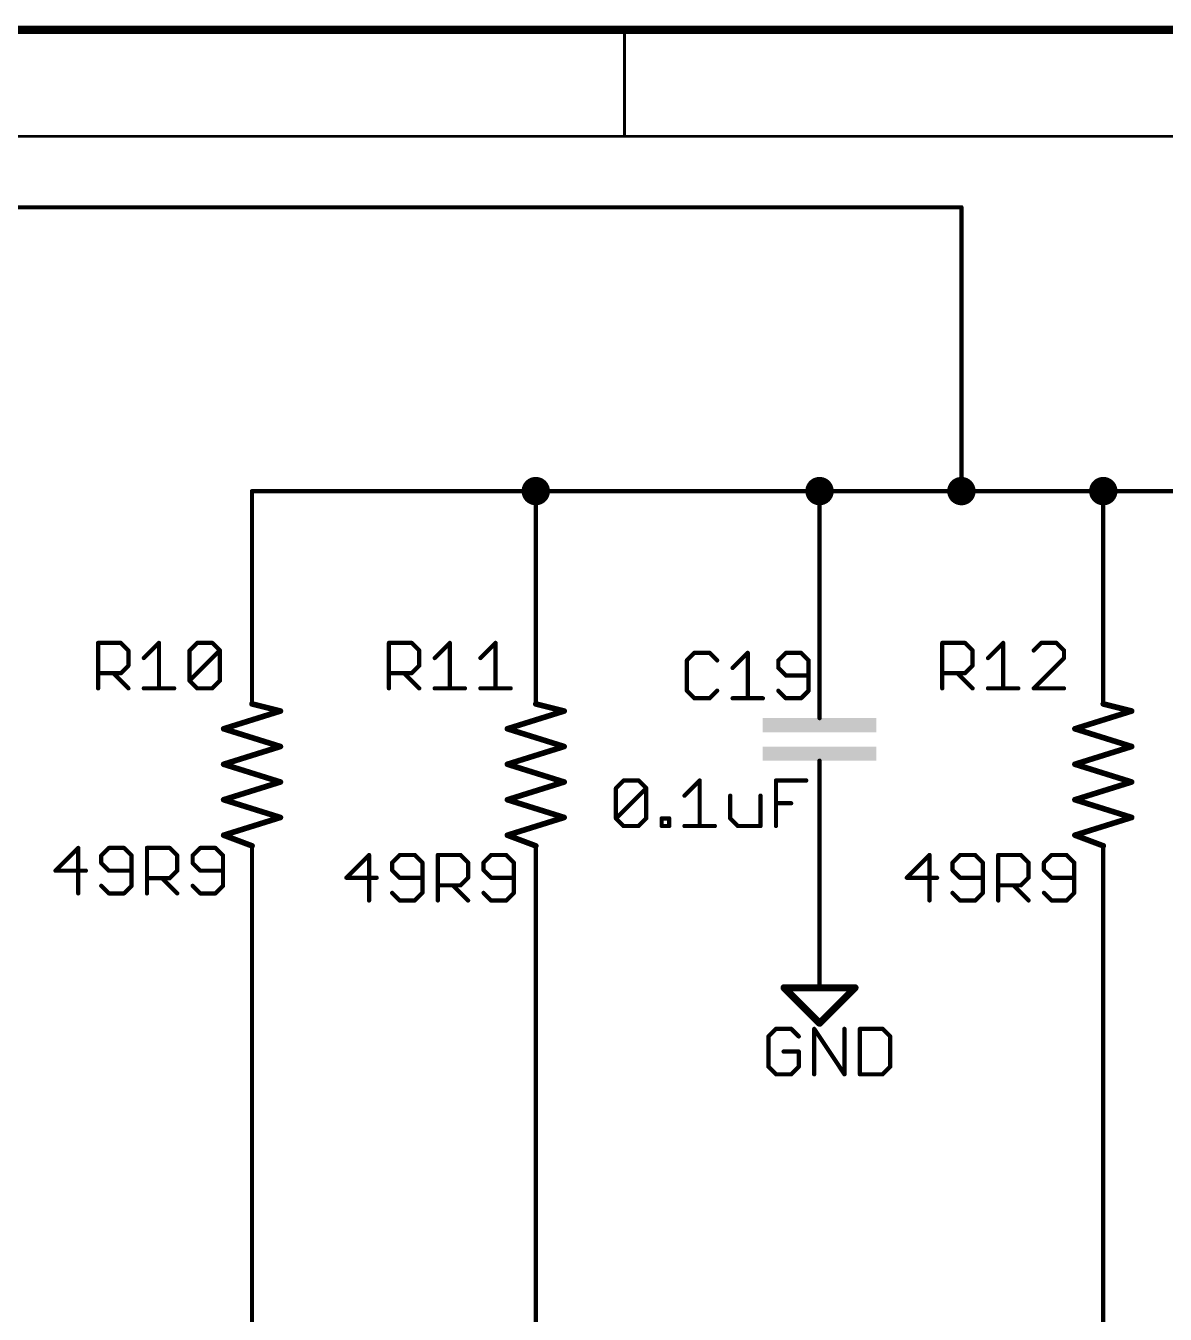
# Model space of a CAD drawing. Extents: x 0 to 388, y 0 to 261.
# Drawn here: x 172.24 to 213.04, y 214.37 to 260.5 of the extents above; entities that cross this region are included whole.
import ezdxf

# ---------------------------------------------------------------- set-up
doc = ezdxf.new("R2010")
doc.units = 0
for name, color, linetype in [('91', 94, 'CONTINUOUS'), ('94', 14, 'CONTINUOUS'), ('95', 251, 'CONTINUOUS'), ('96', 251, 'CONTINUOUS')]:
    doc.layers.add(name, color=color, linetype=linetype)

# ---------------------------------------------------------------- blocks, each defined once
blk = doc.blocks.new('RECT')
blk.add_solid([(-0.5, -0.5), (0.5, -0.5), (-0.5, 0.5), (0.5, 0.5)])

msp = doc.modelspace()

# ---------------------------------------------------------------- linework, layer by layer
at = {"layer": '91', "const_width": 0.1524}
for points in [[(124.46, 254), (205.74, 254)], [(205.74, 254), (205.74, 243.84)], [(190.5, 243.84), (180.34, 243.84)], [(180.34, 243.84), (180.34, 238.76)], [(200.66, 243.84), (190.5, 243.84)], [(190.5, 243.84), (190.5, 238.76)], [(205.74, 243.84), (200.66, 243.84)], [(200.66, 243.84), (200.66, 238.76)], [(210.82, 243.84), (205.74, 243.84)], [(220.98, 243.84), (210.82, 243.84)], [(210.82, 243.84), (210.82, 238.76)], [(200.66, 228.6), (200.66, 231.14)], [(180.34, 228.6), (180.34, 205.74)], [(190.5, 228.6), (190.5, 200.66)], [(210.82, 228.6), (210.82, 193.04)]]:
    msp.add_lwpolyline(points, dxfattribs=at)
at = {"layer": '91'}
for points, const_width in [([(205.7781, 254, 1), (205.7019, 254)], 0.0762), ([(205.74, 253.9619, 1), (205.74, 254.0381)], 0.0762), ([(190.5, 243.586, 1), (190.5, 244.094, 1), (190.5, 243.586)], 0.508), ([(200.66, 243.586, 1), (200.66, 244.094, 1), (200.66, 243.586)], 0.508), ([(205.74, 243.586, 1), (205.74, 244.094, 1), (205.74, 243.586)], 0.508), ([(210.82, 243.586, 1), (210.82, 244.094, 1), (210.82, 243.586)], 0.508), ([(180.34, 243.8781, 1), (180.34, 243.8019)], 0.0762), ([(180.3781, 243.84, 1), (180.3019, 243.84)], 0.0762), ([(190.5, 243.8781, 1), (190.5, 243.8019)], 0.0762), ([(190.5381, 243.84, 1), (190.4619, 243.84)], 0.0762), ([(190.5, 243.8019, 1), (190.5, 243.8781)], 0.0762), ([(200.66, 243.8781, 1), (200.66, 243.8019)], 0.0762), ([(200.6981, 243.84, 1), (200.6219, 243.84)], 0.0762), ([(200.66, 243.8019, 1), (200.66, 243.8781)], 0.0762), ([(205.74, 243.8781, 1), (205.74, 243.8019)], 0.0762), ([(205.7019, 243.84, 1), (205.7781, 243.84)], 0.0762), ([(205.74, 243.8019, 1), (205.74, 243.8781)], 0.0762), ([(210.82, 243.8781, 1), (210.82, 243.8019)], 0.0762), ([(210.8581, 243.84, 1), (210.7819, 243.84)], 0.0762), ([(210.82, 243.8019, 1), (210.82, 243.8781)], 0.0762), ([(180.3019, 238.76, 1), (180.3781, 238.76)], 0.0762), ([(190.4619, 238.76, 1), (190.5381, 238.76)], 0.0762), ([(200.6219, 238.76, 1), (200.6981, 238.76)], 0.0762), ([(210.7819, 238.76, 1), (210.8581, 238.76)], 0.0762), ([(200.6981, 231.14, 1), (200.6219, 231.14)], 0.0762), ([(180.3781, 228.6, 1), (180.3019, 228.6)], 0.0762), ([(190.5381, 228.6, 1), (190.4619, 228.6)], 0.0762), ([(200.6219, 228.6, 1), (200.6981, 228.6)], 0.0762), ([(210.8581, 228.6, 1), (210.7819, 228.6)], 0.0762)]:
    msp.add_lwpolyline(points, format="xyb", dxfattribs=dict(at, const_width=const_width))
at = {"layer": '94'}
for points, const_width in [([(387.35, 260.35), (0, 260.35)], 0.3), ([(193.675, 260.35), (193.675, 256.54)], 0.1), ([(383.54, 256.54), (3.81, 256.54)], 0.1), ([(180.34, 238.76), (180.34, 236.22)], 0.1524), ([(190.5, 238.76), (190.5, 236.22)], 0.1524), ([(200.66, 238.76), (200.66, 236.22)], 0.1524), ([(210.82, 238.76), (210.82, 236.22)], 0.1524), ([(181.356, 235.966), (180.34, 236.22)], 0.2032), ([(191.516, 235.966), (190.5, 236.22)], 0.2032), ([(200.66, 235.712), (200.66, 236.22)], 0.1524), ([(211.836, 235.966), (210.82, 236.22)], 0.2032), ([(179.324, 235.331), (181.356, 235.966)], 0.2032), ([(189.484, 235.331), (191.516, 235.966)], 0.2032), ([(209.804, 235.331), (211.836, 235.966)], 0.2032), ([(181.356, 234.696), (179.324, 235.331)], 0.2032), ([(191.516, 234.696), (189.484, 235.331)], 0.2032), ([(211.836, 234.696), (209.804, 235.331)], 0.2032), ([(179.324, 234.061), (181.356, 234.696)], 0.2032), ([(189.484, 234.061), (191.516, 234.696)], 0.2032), ([(209.804, 234.061), (211.836, 234.696)], 0.2032), ([(181.356, 233.426), (179.324, 234.061)], 0.2032), ([(191.516, 233.426), (189.484, 234.061)], 0.2032), ([(200.66, 233.68), (200.66, 234.188)], 0.1524), ([(211.836, 233.426), (209.804, 234.061)], 0.2032), ([(179.324, 232.791), (181.356, 233.426)], 0.2032), ([(189.484, 232.791), (191.516, 233.426)], 0.2032), ([(200.66, 231.14), (200.66, 233.68)], 0.1524), ([(209.804, 232.791), (211.836, 233.426)], 0.2032), ([(181.356, 232.156), (179.324, 232.791)], 0.2032), ([(191.516, 232.156), (189.484, 232.791)], 0.2032), ([(211.836, 232.156), (209.804, 232.791)], 0.2032), ([(179.324, 231.521), (181.356, 232.156)], 0.2032), ([(189.484, 231.521), (191.516, 232.156)], 0.2032), ([(209.804, 231.521), (211.836, 232.156)], 0.2032), ([(180.34, 231.14), (179.324, 231.521)], 0.2032), ([(190.5, 231.14), (189.484, 231.521)], 0.2032), ([(210.82, 231.14), (209.804, 231.521)], 0.2032), ([(180.34, 228.6), (180.34, 231.14)], 0.1524), ([(190.5, 228.6), (190.5, 231.14)], 0.1524), ([(210.82, 228.6), (210.82, 231.14)], 0.1524), ([(200.66, 228.6), (200.66, 226.06)], 0.1524), ([(199.39, 226.06), (201.93, 226.06)], 0.254), ([(200.66, 224.79), (199.39, 226.06)], 0.254), ([(201.93, 226.06), (200.66, 224.79)], 0.254)]:
    msp.add_lwpolyline(points, dxfattribs=dict(at, const_width=const_width))
for points, const_width in [([(193.7, 260.35, 1), (193.65, 260.35)], 0.05), ([(193.65, 256.54, 1), (193.7, 256.54)], 0.05), ([(180.3781, 238.76, 1), (180.3019, 238.76)], 0.0762), ([(190.5381, 238.76, 1), (190.4619, 238.76)], 0.0762), ([(200.6981, 238.76, 1), (200.6219, 238.76)], 0.0762), ([(210.8581, 238.76, 1), (210.7819, 238.76)], 0.0762), ([(180.3523, 236.2693, 1), (180.3277, 236.1707)], 0.1016), ([(180.3019, 236.22, 1), (180.3781, 236.22)], 0.0762), ([(190.5123, 236.2693, 1), (190.4877, 236.1707)], 0.1016), ([(190.4619, 236.22, 1), (190.5381, 236.22)], 0.0762), ([(200.6981, 236.22, 1), (200.6219, 236.22)], 0.0762), ([(200.6219, 236.22, 1), (200.6981, 236.22)], 0.0762), ([(210.8323, 236.2693, 1), (210.8077, 236.1707)], 0.1016), ([(210.7819, 236.22, 1), (210.8581, 236.22)], 0.0762), ([(181.3712, 235.9175, 1), (181.3408, 236.0145)], 0.1016), ([(181.3437, 235.9167, 1), (181.3683, 236.0153)], 0.1016), ([(191.5312, 235.9175, 1), (191.5008, 236.0145)], 0.1016), ([(191.5037, 235.9167, 1), (191.5283, 236.0153)], 0.1016), ([(200.6219, 235.712, 1), (200.6981, 235.712)], 0.0762), ([(211.8512, 235.9175, 1), (211.8208, 236.0145)], 0.1016), ([(211.8237, 235.9167, 1), (211.8483, 236.0153)], 0.1016), ([(179.3392, 235.3795, 1), (179.3088, 235.2825)], 0.1016), ([(179.3088, 235.3795, 1), (179.3392, 235.2825)], 0.1016), ([(189.4992, 235.3795, 1), (189.4688, 235.2825)], 0.1016), ([(189.4688, 235.3795, 1), (189.4992, 235.2825)], 0.1016), ([(209.8192, 235.3795, 1), (209.7888, 235.2825)], 0.1016), ([(209.7888, 235.3795, 1), (209.8192, 235.2825)], 0.1016), ([(181.3712, 234.6475, 1), (181.3408, 234.7445)], 0.1016), ([(191.5312, 234.6475, 1), (191.5008, 234.7445)], 0.1016), ([(211.8512, 234.6475, 1), (211.8208, 234.7445)], 0.1016), ([(181.3408, 234.6475, 1), (181.3712, 234.7445)], 0.1016), ([(191.5008, 234.6475, 1), (191.5312, 234.7445)], 0.1016), ([(211.8208, 234.6475, 1), (211.8512, 234.7445)], 0.1016), ([(179.3392, 234.1095, 1), (179.3088, 234.0125)], 0.1016), ([(179.3088, 234.1095, 1), (179.3392, 234.0125)], 0.1016), ([(189.4992, 234.1095, 1), (189.4688, 234.0125)], 0.1016), ([(189.4688, 234.1095, 1), (189.4992, 234.0125)], 0.1016), ([(200.6981, 234.188, 1), (200.6219, 234.188)], 0.0762), ([(209.8192, 234.1095, 1), (209.7888, 234.0125)], 0.1016), ([(209.7888, 234.1095, 1), (209.8192, 234.0125)], 0.1016), ([(181.3712, 233.3775, 1), (181.3408, 233.4745)], 0.1016), ([(181.3408, 233.3775, 1), (181.3712, 233.4745)], 0.1016), ([(191.5312, 233.3775, 1), (191.5008, 233.4745)], 0.1016), ([(191.5008, 233.3775, 1), (191.5312, 233.4745)], 0.1016), ([(200.6981, 233.68, 1), (200.6219, 233.68)], 0.0762), ([(200.6219, 233.68, 1), (200.6981, 233.68)], 0.0762), ([(211.8512, 233.3775, 1), (211.8208, 233.4745)], 0.1016), ([(211.8208, 233.3775, 1), (211.8512, 233.4745)], 0.1016), ([(179.3392, 232.8395, 1), (179.3088, 232.7425)], 0.1016), ([(179.3088, 232.8395, 1), (179.3392, 232.7425)], 0.1016), ([(189.4992, 232.8395, 1), (189.4688, 232.7425)], 0.1016), ([(189.4688, 232.8395, 1), (189.4992, 232.7425)], 0.1016), ([(209.8192, 232.8395, 1), (209.7888, 232.7425)], 0.1016), ([(209.7888, 232.8395, 1), (209.8192, 232.7425)], 0.1016), ([(181.3712, 232.1075, 1), (181.3408, 232.2045)], 0.1016), ([(181.3408, 232.1075, 1), (181.3712, 232.2045)], 0.1016), ([(191.5312, 232.1075, 1), (191.5008, 232.2045)], 0.1016), ([(191.5008, 232.1075, 1), (191.5312, 232.2045)], 0.1016), ([(211.8512, 232.1075, 1), (211.8208, 232.2045)], 0.1016), ([(211.8208, 232.1075, 1), (211.8512, 232.2045)], 0.1016), ([(179.3418, 231.5686, 1), (179.3062, 231.4734)], 0.1016), ([(179.3088, 231.5695, 1), (179.3392, 231.4725)], 0.1016), ([(189.5018, 231.5686, 1), (189.4662, 231.4734)], 0.1016), ([(189.4688, 231.5695, 1), (189.4992, 231.4725)], 0.1016), ([(209.8218, 231.5686, 1), (209.7862, 231.4734)], 0.1016), ([(209.7888, 231.5695, 1), (209.8192, 231.4725)], 0.1016), ([(180.3781, 231.14, 1), (180.3019, 231.14)], 0.0762), ([(180.3222, 231.0924, 1), (180.3578, 231.1876)], 0.1016), ([(190.5381, 231.14, 1), (190.4619, 231.14)], 0.0762), ([(190.4822, 231.0924, 1), (190.5178, 231.1876)], 0.1016), ([(200.6219, 231.14, 1), (200.6981, 231.14)], 0.0762), ([(210.8581, 231.14, 1), (210.7819, 231.14)], 0.0762), ([(210.8022, 231.0924, 1), (210.8378, 231.1876)], 0.1016), ([(180.3019, 228.6, 1), (180.3781, 228.6)], 0.0762), ([(190.4619, 228.6, 1), (190.5381, 228.6)], 0.0762), ([(200.6981, 228.6, 1), (200.6219, 228.6)], 0.0762), ([(210.7819, 228.6, 1), (210.8581, 228.6)], 0.0762), ([(199.39, 226.1235, 1), (199.39, 225.9965)], 0.127), ([(199.4349, 226.1049, 1), (199.3451, 226.0151)], 0.127), ([(200.6219, 226.06, 1), (200.6981, 226.06)], 0.0762), ([(201.9749, 226.0151, 1), (201.8851, 226.1049)], 0.127), ([(201.93, 225.9965, 1), (201.93, 226.1235)], 0.127), ([(200.6151, 224.8349, 1), (200.7049, 224.7451)], 0.127), ([(200.6151, 224.7451, 1), (200.7049, 224.8349)], 0.127)]:
    msp.add_lwpolyline(points, format="xyb", dxfattribs=dict(at, const_width=const_width))
at = {"layer": '95', "const_width": 0.1524}
for points in [[(174.8282, 236.7788), (174.8282, 238.4058)], [(174.8282, 238.4058), (175.6417, 238.4058)], [(175.6417, 238.4058), (175.9129, 238.1346)], [(175.9129, 238.1346), (175.9129, 237.5923)], [(176.4654, 237.8635), (177.0077, 238.4058)], [(177.0077, 238.4058), (177.0077, 236.7788)], [(178.1025, 238.1346), (178.3737, 238.4058)], [(178.1025, 237.05), (178.1025, 238.1346)], [(178.1025, 237.05), (179.1872, 238.1346)], [(178.3737, 238.4058), (178.916, 238.4058)], [(178.916, 238.4058), (179.1872, 238.1346)], [(179.1872, 238.1346), (179.1872, 237.05)], [(185.2422, 236.7788), (185.2422, 238.4058)], [(185.2422, 238.4058), (186.0557, 238.4058)], [(186.0557, 238.4058), (186.3269, 238.1346)], [(186.3269, 238.1346), (186.3269, 237.5923)], [(186.8794, 237.8635), (187.4217, 238.4058)], [(187.4217, 238.4058), (187.4217, 236.7788)], [(188.5165, 237.8635), (189.0588, 238.4058)], [(189.0588, 238.4058), (189.0588, 236.7788)], [(196.1814, 238.0502), (195.9102, 237.779)], [(196.7237, 238.0502), (196.1814, 238.0502)], [(196.9949, 237.779), (196.7237, 238.0502)], [(197.5474, 237.5079), (198.0897, 238.0502)], [(198.0897, 238.0502), (198.0897, 236.4232)], [(199.4557, 238.0502), (199.1845, 237.779)], [(199.998, 238.0502), (199.4557, 238.0502)], [(200.2692, 237.779), (199.998, 238.0502)], [(205.0542, 236.7788), (205.0542, 238.4058)], [(205.0542, 238.4058), (205.8677, 238.4058)], [(205.8677, 238.4058), (206.1389, 238.1346)], [(206.1389, 238.1346), (206.1389, 237.5923)], [(206.6914, 237.8635), (207.2337, 238.4058)], [(207.2337, 238.4058), (207.2337, 236.7788)], [(208.5997, 238.4058), (208.3285, 238.1346)], [(209.142, 238.4058), (208.5997, 238.4058)], [(209.4132, 238.1346), (209.142, 238.4058)], [(209.4132, 237.8635), (209.4132, 238.1346)], [(175.9129, 237.5923), (175.6417, 237.3211)], [(186.3269, 237.5923), (186.0557, 237.3211)], [(195.9102, 237.779), (195.9102, 236.6944)], [(199.1845, 237.779), (199.1845, 237.5079)], [(199.1845, 237.5079), (199.4557, 237.2367)], [(200.2692, 236.6944), (200.2692, 237.779)], [(206.1389, 237.5923), (205.8677, 237.3211)], [(208.3285, 236.7788), (209.4132, 237.8635)], [(175.6417, 237.3211), (174.8282, 237.3211)], [(175.3705, 237.3211), (175.9129, 236.7788)], [(178.3737, 236.7788), (178.1025, 237.05)], [(179.1872, 237.05), (178.916, 236.7788)], [(186.0557, 237.3211), (185.2422, 237.3211)], [(185.7845, 237.3211), (186.3269, 236.7788)], [(199.4557, 237.2367), (200.2692, 237.2367)], [(205.8677, 237.3211), (205.0542, 237.3211)], [(205.5965, 237.3211), (206.1389, 236.7788)], [(176.4654, 236.7788), (177.55, 236.7788)], [(178.916, 236.7788), (178.3737, 236.7788)], [(186.8794, 236.7788), (187.964, 236.7788)], [(188.5165, 236.7788), (189.6012, 236.7788)], [(195.9102, 236.6944), (196.1814, 236.4232)], [(196.7237, 236.4232), (196.9949, 236.6944)], [(199.1845, 236.6944), (199.4557, 236.4232)], [(199.998, 236.4232), (200.2692, 236.6944)], [(206.6914, 236.7788), (207.776, 236.7788)], [(209.4132, 236.7788), (208.3285, 236.7788)], [(196.1814, 236.4232), (196.7237, 236.4232)], [(197.5474, 236.4232), (198.632, 236.4232)], [(199.4557, 236.4232), (199.998, 236.4232)]]:
    msp.add_lwpolyline(points, dxfattribs=at)
at = {"layer": '95', "const_width": 0.0762}
for points in [[(174.8663, 238.4058, 1), (174.7901, 238.4058)], [(174.8282, 238.4439, 1), (174.8282, 238.3677)], [(175.6686, 238.4327, 1), (175.6148, 238.3788)], [(175.6417, 238.3677, 1), (175.6417, 238.4439)], [(175.951, 238.1346, 1), (175.8748, 238.1346)], [(175.8859, 238.1077, 1), (175.9398, 238.1616)], [(177.0458, 238.4058, 1), (176.9696, 238.4058)], [(177.0346, 238.3788, 1), (176.9807, 238.4327)], [(178.1406, 238.1346, 1), (178.0644, 238.1346)], [(178.0756, 238.1616, 1), (178.1295, 238.1077)], [(178.3737, 238.4439, 1), (178.3737, 238.3677)], [(178.4006, 238.3788, 1), (178.3467, 238.4327)], [(178.9429, 238.4327, 1), (178.8891, 238.3788)], [(178.916, 238.3677, 1), (178.916, 238.4439)], [(179.2253, 238.1346, 1), (179.1491, 238.1346)], [(179.2141, 238.1077, 1), (179.1602, 238.1616)], [(179.1602, 238.1077, 1), (179.2141, 238.1616)], [(185.2803, 238.4058, 1), (185.2041, 238.4058)], [(185.2422, 238.4439, 1), (185.2422, 238.3677)], [(186.0826, 238.4327, 1), (186.0288, 238.3788)], [(186.0557, 238.3677, 1), (186.0557, 238.4439)], [(186.365, 238.1346, 1), (186.2888, 238.1346)], [(186.2999, 238.1077, 1), (186.3538, 238.1616)], [(187.4598, 238.4058, 1), (187.3836, 238.4058)], [(187.4486, 238.3788, 1), (187.3947, 238.4327)], [(189.0969, 238.4058, 1), (189.0207, 238.4058)], [(189.0858, 238.3788, 1), (189.0319, 238.4327)], [(196.1814, 238.0883, 1), (196.1814, 238.0121)], [(196.2083, 238.0232, 1), (196.1544, 238.0771)], [(196.7506, 238.0771, 1), (196.6968, 238.0232)], [(196.7237, 238.0121, 1), (196.7237, 238.0883)], [(198.1278, 238.0502, 1), (198.0516, 238.0502)], [(198.1166, 238.0232, 1), (198.0627, 238.0771)], [(199.4557, 238.0883, 1), (199.4557, 238.0121)], [(199.4826, 238.0232, 1), (199.4287, 238.0771)], [(200.0249, 238.0771, 1), (199.9711, 238.0232)], [(199.998, 238.0121, 1), (199.998, 238.0883)], [(205.0923, 238.4058, 1), (205.0161, 238.4058)], [(205.0542, 238.4439, 1), (205.0542, 238.3677)], [(205.8946, 238.4327, 1), (205.8408, 238.3788)], [(205.8677, 238.3677, 1), (205.8677, 238.4439)], [(206.177, 238.1346, 1), (206.1008, 238.1346)], [(206.1119, 238.1077, 1), (206.1658, 238.1616)], [(207.2718, 238.4058, 1), (207.1956, 238.4058)], [(207.2606, 238.3788, 1), (207.2067, 238.4327)], [(208.3016, 238.1616, 1), (208.3555, 238.1077)], [(208.5997, 238.4439, 1), (208.5997, 238.3677)], [(208.6266, 238.3788, 1), (208.5727, 238.4327)], [(209.1689, 238.4327, 1), (209.1151, 238.3788)], [(209.142, 238.3677, 1), (209.142, 238.4439)], [(209.4513, 238.1346, 1), (209.3751, 238.1346)], [(209.3862, 238.1077, 1), (209.4401, 238.1616)], [(175.8748, 237.5923, 1), (175.951, 237.5923)], [(175.9398, 237.5654, 1), (175.8859, 237.6192)], [(176.4384, 237.8904, 1), (176.4923, 237.8365)], [(186.2888, 237.5923, 1), (186.365, 237.5923)], [(186.3538, 237.5654, 1), (186.2999, 237.6192)], [(186.8524, 237.8904, 1), (186.9063, 237.8365)], [(188.4896, 237.8904, 1), (188.5435, 237.8365)], [(195.9483, 237.779, 1), (195.8721, 237.779)], [(195.8833, 237.806, 1), (195.9371, 237.7521)], [(196.9679, 237.7521, 1), (197.0218, 237.806)], [(197.5204, 237.5348, 1), (197.5743, 237.4809)], [(199.2226, 237.779, 1), (199.1464, 237.779)], [(199.1576, 237.806, 1), (199.2115, 237.7521)], [(199.2115, 237.5348, 1), (199.1576, 237.4809)], [(200.3073, 237.779, 1), (200.2311, 237.779)], [(200.2422, 237.7521, 1), (200.2961, 237.806)], [(206.1008, 237.5923, 1), (206.177, 237.5923)], [(206.1658, 237.5654, 1), (206.1119, 237.6192)], [(206.6644, 237.8904, 1), (206.7183, 237.8365)], [(209.3751, 237.8635, 1), (209.4513, 237.8635)], [(209.4401, 237.8365, 1), (209.3862, 237.8904)], [(174.8282, 237.3592, 1), (174.8282, 237.283)], [(175.3975, 237.3481, 1), (175.3436, 237.2942)], [(175.6148, 237.3481, 1), (175.6686, 237.2942)], [(175.6417, 237.283, 1), (175.6417, 237.3592)], [(178.1295, 237.0769, 1), (178.0756, 237.023)], [(178.0756, 237.0769, 1), (178.1295, 237.023)], [(179.2141, 237.023, 1), (179.1602, 237.0769)], [(185.2422, 237.3592, 1), (185.2422, 237.283)], [(185.8115, 237.3481, 1), (185.7576, 237.2942)], [(186.0288, 237.3481, 1), (186.0826, 237.2942)], [(186.0557, 237.283, 1), (186.0557, 237.3592)], [(199.1464, 237.5079, 1), (199.2226, 237.5079)], [(199.4557, 237.2748, 1), (199.4557, 237.1986)], [(199.4287, 237.2098, 1), (199.4826, 237.2636)], [(200.2692, 237.1986, 1), (200.2692, 237.2748)], [(205.0542, 237.3592, 1), (205.0542, 237.283)], [(205.6235, 237.3481, 1), (205.5696, 237.2942)], [(205.8408, 237.3481, 1), (205.8946, 237.2942)], [(205.8677, 237.283, 1), (205.8677, 237.3592)], [(174.7901, 236.7788, 1), (174.8663, 236.7788)], [(175.8859, 236.7519, 1), (175.9398, 236.8057)], [(176.4654, 236.8169, 1), (176.4654, 236.7407)], [(176.9696, 236.7788, 1), (177.0458, 236.7788)], [(177.55, 236.7407, 1), (177.55, 236.8169)], [(178.0644, 237.05, 1), (178.1406, 237.05)], [(178.3737, 236.8169, 1), (178.3737, 236.7407)], [(178.3467, 236.7519, 1), (178.4006, 236.8057)], [(178.8891, 236.8057, 1), (178.9429, 236.7519)], [(178.916, 236.7407, 1), (178.916, 236.8169)], [(179.1491, 237.05, 1), (179.2253, 237.05)], [(185.2041, 236.7788, 1), (185.2803, 236.7788)], [(186.2999, 236.7519, 1), (186.3538, 236.8057)], [(186.8794, 236.8169, 1), (186.8794, 236.7407)], [(187.3836, 236.7788, 1), (187.4598, 236.7788)], [(187.964, 236.7407, 1), (187.964, 236.8169)], [(188.5165, 236.8169, 1), (188.5165, 236.7407)], [(189.0207, 236.7788, 1), (189.0969, 236.7788)], [(189.6012, 236.7407, 1), (189.6012, 236.8169)], [(195.9371, 236.7213, 1), (195.8833, 236.6674)], [(195.8721, 236.6944, 1), (195.9483, 236.6944)], [(197.0218, 236.6674, 1), (196.9679, 236.7213)], [(199.2115, 236.7213, 1), (199.1576, 236.6674)], [(200.2311, 236.6944, 1), (200.3073, 236.6944)], [(200.2961, 236.6674, 1), (200.2422, 236.7213)], [(205.0161, 236.7788, 1), (205.0923, 236.7788)], [(206.1119, 236.7519, 1), (206.1658, 236.8057)], [(206.6914, 236.8169, 1), (206.6914, 236.7407)], [(207.1956, 236.7788, 1), (207.2718, 236.7788)], [(207.776, 236.7407, 1), (207.776, 236.8169)], [(208.3285, 236.8169, 1), (208.3285, 236.7407)], [(208.3016, 236.8057, 1), (208.3555, 236.7519)], [(209.4132, 236.7407, 1), (209.4132, 236.8169)], [(196.1814, 236.4613, 1), (196.1814, 236.3851)], [(196.1544, 236.3963, 1), (196.2083, 236.4501)], [(196.6968, 236.4501, 1), (196.7506, 236.3963)], [(196.7237, 236.3851, 1), (196.7237, 236.4613)], [(197.5474, 236.4613, 1), (197.5474, 236.3851)], [(198.0516, 236.4232, 1), (198.1278, 236.4232)], [(198.632, 236.3851, 1), (198.632, 236.4613)], [(199.4557, 236.4613, 1), (199.4557, 236.3851)], [(199.4287, 236.3963, 1), (199.4826, 236.4501)], [(199.9711, 236.4501, 1), (200.0249, 236.3963)], [(199.998, 236.3851, 1), (199.998, 236.4613)]]:
    msp.add_lwpolyline(points, format="xyb", dxfattribs=at)
at = {"layer": '96', "const_width": 0.1524}
for points in [[(193.3702, 233.207), (193.6414, 233.4782)], [(193.6414, 233.4782), (194.1837, 233.4782)], [(194.1837, 233.4782), (194.4549, 233.207)], [(195.8259, 232.9359), (196.3683, 233.4782)], [(196.3683, 233.4782), (196.3683, 231.8512)], [(199.1002, 231.8512), (199.1002, 233.4782)], [(199.1002, 233.4782), (200.1849, 233.4782)], [(193.3702, 232.1224), (193.3702, 233.207)], [(193.3702, 232.1224), (194.4549, 233.207)], [(194.4549, 233.207), (194.4549, 232.1224)], [(197.4631, 232.9359), (197.4631, 232.1224)], [(198.5478, 231.8512), (198.5478, 232.9359)], [(199.1002, 232.6647), (199.6426, 232.6647)], [(193.6414, 231.8512), (193.3702, 232.1224)], [(194.4549, 232.1224), (194.1837, 231.8512)], [(195.0074, 231.8512), (195.0074, 232.1224)], [(195.0074, 232.1224), (195.2785, 232.1224)], [(195.2785, 232.1224), (195.2785, 231.8512)], [(197.4631, 232.1224), (197.7343, 231.8512)], [(194.1837, 231.8512), (193.6414, 231.8512)], [(195.2785, 231.8512), (195.0074, 231.8512)], [(195.8259, 231.8512), (196.9106, 231.8512)], [(197.7343, 231.8512), (198.5478, 231.8512)], [(174.1177, 231.0652), (173.3042, 230.2517)], [(174.1177, 229.4382), (174.1177, 231.0652)], [(175.2125, 231.0652), (174.9414, 230.794)], [(175.7549, 231.0652), (175.2125, 231.0652)], [(176.026, 230.794), (175.7549, 231.0652)], [(176.5785, 229.4382), (176.5785, 231.0652)], [(176.5785, 231.0652), (177.392, 231.0652)], [(177.392, 231.0652), (177.6632, 230.794)], [(178.4868, 231.0652), (178.2157, 230.794)], [(179.0292, 231.0652), (178.4868, 231.0652)], [(179.3003, 230.794), (179.0292, 231.0652)], [(174.9414, 230.794), (174.9414, 230.5229)], [(176.026, 229.7094), (176.026, 230.794)], [(177.6632, 230.794), (177.6632, 230.2517)], [(178.2157, 230.794), (178.2157, 230.5229)], [(179.3003, 229.7094), (179.3003, 230.794)], [(184.5317, 230.8112), (183.7182, 229.9977)], [(184.5317, 229.1842), (184.5317, 230.8112)], [(185.6265, 230.8112), (185.3554, 230.54)], [(186.1689, 230.8112), (185.6265, 230.8112)], [(186.44, 230.54), (186.1689, 230.8112)], [(186.9925, 229.1842), (186.9925, 230.8112)], [(186.9925, 230.8112), (187.806, 230.8112)], [(187.806, 230.8112), (188.0772, 230.54)], [(188.9008, 230.8112), (188.6297, 230.54)], [(189.4432, 230.8112), (188.9008, 230.8112)], [(189.7143, 230.54), (189.4432, 230.8112)], [(204.5977, 230.8112), (203.7842, 229.9977)], [(204.5977, 229.1842), (204.5977, 230.8112)], [(205.6925, 230.8112), (205.4214, 230.54)], [(206.2349, 230.8112), (205.6925, 230.8112)], [(206.506, 230.54), (206.2349, 230.8112)], [(207.0585, 229.1842), (207.0585, 230.8112)], [(207.0585, 230.8112), (207.872, 230.8112)], [(207.872, 230.8112), (208.1432, 230.54)], [(208.9668, 230.8112), (208.6957, 230.54)], [(209.5092, 230.8112), (208.9668, 230.8112)], [(209.7803, 230.54), (209.5092, 230.8112)], [(173.3042, 230.2517), (174.3889, 230.2517)], [(174.9414, 230.5229), (175.2125, 230.2517)], [(175.2125, 230.2517), (176.026, 230.2517)], [(177.6632, 230.2517), (177.392, 229.9805)], [(178.2157, 230.5229), (178.4868, 230.2517)], [(178.4868, 230.2517), (179.3003, 230.2517)], [(185.3554, 230.54), (185.3554, 230.2689)], [(185.3554, 230.2689), (185.6265, 229.9977)], [(186.44, 229.4554), (186.44, 230.54)], [(188.0772, 230.54), (188.0772, 229.9977)], [(188.6297, 230.54), (188.6297, 230.2689)], [(188.6297, 230.2689), (188.9008, 229.9977)], [(189.7143, 229.4554), (189.7143, 230.54)], [(205.4214, 230.54), (205.4214, 230.2689)], [(205.4214, 230.2689), (205.6925, 229.9977)], [(206.506, 229.4554), (206.506, 230.54)], [(208.1432, 230.54), (208.1432, 229.9977)], [(208.6957, 230.54), (208.6957, 230.2689)], [(208.6957, 230.2689), (208.9668, 229.9977)], [(209.7803, 229.4554), (209.7803, 230.54)], [(174.9414, 229.7094), (175.2125, 229.4382)], [(175.7549, 229.4382), (176.026, 229.7094)], [(177.392, 229.9805), (176.5785, 229.9805)], [(177.1208, 229.9805), (177.6632, 229.4382)], [(178.2157, 229.7094), (178.4868, 229.4382)], [(179.0292, 229.4382), (179.3003, 229.7094)], [(183.7182, 229.9977), (184.8029, 229.9977)], [(185.6265, 229.9977), (186.44, 229.9977)], [(187.806, 229.7265), (186.9925, 229.7265)], [(187.5348, 229.7265), (188.0772, 229.1842)], [(188.0772, 229.9977), (187.806, 229.7265)], [(188.9008, 229.9977), (189.7143, 229.9977)], [(203.7842, 229.9977), (204.8689, 229.9977)], [(205.6925, 229.9977), (206.506, 229.9977)], [(207.872, 229.7265), (207.0585, 229.7265)], [(207.6008, 229.7265), (208.1432, 229.1842)], [(208.1432, 229.9977), (207.872, 229.7265)], [(208.9668, 229.9977), (209.7803, 229.9977)], [(175.2125, 229.4382), (175.7549, 229.4382)], [(178.4868, 229.4382), (179.0292, 229.4382)], [(185.3554, 229.4554), (185.6265, 229.1842)], [(185.6265, 229.1842), (186.1689, 229.1842)], [(186.1689, 229.1842), (186.44, 229.4554)], [(188.6297, 229.4554), (188.9008, 229.1842)], [(188.9008, 229.1842), (189.4432, 229.1842)], [(189.4432, 229.1842), (189.7143, 229.4554)], [(205.4214, 229.4554), (205.6925, 229.1842)], [(205.6925, 229.1842), (206.2349, 229.1842)], [(206.2349, 229.1842), (206.506, 229.4554)], [(208.6957, 229.4554), (208.9668, 229.1842)], [(208.9668, 229.1842), (209.5092, 229.1842)], [(209.5092, 229.1842), (209.7803, 229.4554)], [(199.1024, 224.5882), (198.8312, 224.317)], [(199.6447, 224.5882), (199.1024, 224.5882)], [(199.9159, 224.317), (199.6447, 224.5882)], [(200.4684, 222.9612), (200.4684, 224.5882)], [(200.4684, 224.5882), (201.553, 222.9612)], [(201.553, 222.9612), (201.553, 224.5882)], [(202.1055, 224.5882), (202.1055, 222.9612)], [(202.919, 224.5882), (202.1055, 224.5882)], [(203.1902, 224.317), (202.919, 224.5882)], [(198.8312, 224.317), (198.8312, 223.2324)], [(203.1902, 223.2324), (203.1902, 224.317)], [(199.9159, 223.7747), (199.3735, 223.7747)], [(199.9159, 223.2324), (199.9159, 223.7747)], [(198.8312, 223.2324), (199.1024, 222.9612)], [(199.6447, 222.9612), (199.9159, 223.2324)], [(202.919, 222.9612), (203.1902, 223.2324)], [(199.1024, 222.9612), (199.6447, 222.9612)], [(202.1055, 222.9612), (202.919, 222.9612)]]:
    msp.add_lwpolyline(points, dxfattribs=at)
at = {"layer": '96', "const_width": 0.0762}
for points in [[(193.6414, 233.5163, 1), (193.6414, 233.4401)], [(193.6683, 233.4512, 1), (193.6144, 233.5051)], [(194.2106, 233.5051, 1), (194.1568, 233.4512)], [(194.1837, 233.4401, 1), (194.1837, 233.5163)], [(196.4064, 233.4782, 1), (196.3302, 233.4782)], [(196.3952, 233.4512, 1), (196.3413, 233.5051)], [(199.1383, 233.4782, 1), (199.0621, 233.4782)], [(199.1002, 233.5163, 1), (199.1002, 233.4401)], [(200.1849, 233.4401, 1), (200.1849, 233.5163)], [(193.4083, 233.207, 1), (193.3321, 233.207)], [(193.3433, 233.234, 1), (193.3971, 233.1801)], [(194.493, 233.207, 1), (194.4168, 233.207)], [(194.4818, 233.1801, 1), (194.4279, 233.234)], [(194.4279, 233.1801, 1), (194.4818, 233.234)], [(195.799, 232.9628, 1), (195.8529, 232.9089)], [(197.5012, 232.9359, 1), (197.425, 232.9359)], [(198.5858, 232.9359, 1), (198.5097, 232.9359)], [(199.1002, 232.7028, 1), (199.1002, 232.6266)], [(199.6426, 232.6266, 1), (199.6426, 232.7028)], [(193.3971, 232.1493, 1), (193.3433, 232.0954)], [(193.3433, 232.1493, 1), (193.3971, 232.0954)], [(193.3321, 232.1224, 1), (193.4083, 232.1224)], [(194.4168, 232.1224, 1), (194.493, 232.1224)], [(194.4818, 232.0954, 1), (194.4279, 232.1493)], [(195.0455, 232.1224, 1), (194.9693, 232.1224)], [(195.0074, 232.1605, 1), (195.0074, 232.0843)], [(195.3166, 232.1224, 1), (195.2404, 232.1224)], [(195.2785, 232.0843, 1), (195.2785, 232.1605)], [(197.49, 232.1493, 1), (197.4361, 232.0954)], [(197.425, 232.1224, 1), (197.5012, 232.1224)], [(193.6414, 231.8893, 1), (193.6414, 231.8131)], [(193.6144, 231.8243, 1), (193.6683, 231.8781)], [(194.1568, 231.8781, 1), (194.2106, 231.8243)], [(194.1837, 231.8131, 1), (194.1837, 231.8893)], [(195.0074, 231.8893, 1), (195.0074, 231.8131)], [(194.9693, 231.8512, 1), (195.0455, 231.8512)], [(195.2404, 231.8512, 1), (195.3166, 231.8512)], [(195.2785, 231.8131, 1), (195.2785, 231.8893)], [(195.8259, 231.8893, 1), (195.8259, 231.8131)], [(196.3302, 231.8512, 1), (196.4064, 231.8512)], [(196.9106, 231.8131, 1), (196.9106, 231.8893)], [(197.7343, 231.8893, 1), (197.7343, 231.8131)], [(197.7073, 231.8243, 1), (197.7612, 231.8781)], [(198.5097, 231.8512, 1), (198.5858, 231.8512)], [(198.5478, 231.8131, 1), (198.5478, 231.8893)], [(199.0621, 231.8512, 1), (199.1383, 231.8512)], [(174.1558, 231.0652, 1), (174.0796, 231.0652)], [(174.1446, 231.0382, 1), (174.0908, 231.0921)], [(175.2125, 231.1033, 1), (175.2125, 231.0271)], [(175.2395, 231.0382, 1), (175.1856, 231.0921)], [(175.7818, 231.0921, 1), (175.7279, 231.0382)], [(175.7549, 231.0271, 1), (175.7549, 231.1033)], [(176.6166, 231.0652, 1), (176.5404, 231.0652)], [(176.5785, 231.1033, 1), (176.5785, 231.0271)], [(177.4189, 231.0921, 1), (177.3651, 231.0382)], [(177.392, 231.0271, 1), (177.392, 231.1033)], [(178.4868, 231.1033, 1), (178.4868, 231.0271)], [(178.5138, 231.0382, 1), (178.4599, 231.0921)], [(179.0561, 231.0921, 1), (179.0022, 231.0382)], [(179.0292, 231.0271, 1), (179.0292, 231.1033)], [(174.9144, 230.821, 1), (174.9683, 230.7671)], [(174.9795, 230.794, 1), (174.9033, 230.794)], [(176.0641, 230.794, 1), (175.9879, 230.794)], [(175.9991, 230.7671, 1), (176.053, 230.821)], [(177.7013, 230.794, 1), (177.6251, 230.794)], [(177.6362, 230.7671, 1), (177.6901, 230.821)], [(178.1887, 230.821, 1), (178.2426, 230.7671)], [(178.2538, 230.794, 1), (178.1776, 230.794)], [(179.3384, 230.794, 1), (179.2622, 230.794)], [(179.2734, 230.7671, 1), (179.3273, 230.821)], [(184.5698, 230.8112, 1), (184.4936, 230.8112)], [(184.5586, 230.7842, 1), (184.5048, 230.8381)], [(185.6265, 230.8493, 1), (185.6265, 230.7731)], [(185.6535, 230.7842, 1), (185.5996, 230.8381)], [(186.1958, 230.8381, 1), (186.1419, 230.7842)], [(186.1689, 230.7731, 1), (186.1689, 230.8493)], [(187.0306, 230.8112, 1), (186.9544, 230.8112)], [(186.9925, 230.8493, 1), (186.9925, 230.7731)], [(187.8329, 230.8381, 1), (187.7791, 230.7842)], [(187.806, 230.7731, 1), (187.806, 230.8493)], [(188.9008, 230.8493, 1), (188.9008, 230.7731)], [(188.9278, 230.7842, 1), (188.8739, 230.8381)], [(189.4701, 230.8381, 1), (189.4162, 230.7842)], [(189.4432, 230.7731, 1), (189.4432, 230.8493)], [(204.6358, 230.8112, 1), (204.5596, 230.8112)], [(204.6246, 230.7842, 1), (204.5708, 230.8381)], [(205.6925, 230.8493, 1), (205.6925, 230.7731)], [(205.7195, 230.7842, 1), (205.6656, 230.8381)], [(206.2618, 230.8381, 1), (206.2079, 230.7842)], [(206.2349, 230.7731, 1), (206.2349, 230.8493)], [(207.0966, 230.8112, 1), (207.0204, 230.8112)], [(207.0585, 230.8493, 1), (207.0585, 230.7731)], [(207.8989, 230.8381, 1), (207.8451, 230.7842)], [(207.872, 230.7731, 1), (207.872, 230.8493)], [(208.9668, 230.8493, 1), (208.9668, 230.7731)], [(208.9938, 230.7842, 1), (208.9399, 230.8381)], [(209.5361, 230.8381, 1), (209.4822, 230.7842)], [(209.5092, 230.7731, 1), (209.5092, 230.8493)], [(173.3042, 230.2898, 1), (173.3042, 230.2136)], [(173.2773, 230.2786, 1), (173.3311, 230.2248)], [(174.3889, 230.2136, 1), (174.3889, 230.2898)], [(174.9683, 230.5498, 1), (174.9144, 230.4959)], [(174.9033, 230.5229, 1), (174.9795, 230.5229)], [(175.2125, 230.2898, 1), (175.2125, 230.2136)], [(175.1856, 230.2248, 1), (175.2395, 230.2786)], [(176.026, 230.2136, 1), (176.026, 230.2898)], [(177.6251, 230.2517, 1), (177.7013, 230.2517)], [(177.6901, 230.2248, 1), (177.6362, 230.2786)], [(178.2426, 230.5498, 1), (178.1887, 230.4959)], [(178.1776, 230.5229, 1), (178.2538, 230.5229)], [(178.4868, 230.2898, 1), (178.4868, 230.2136)], [(178.4599, 230.2248, 1), (178.5138, 230.2786)], [(179.3003, 230.2136, 1), (179.3003, 230.2898)], [(185.3284, 230.567, 1), (185.3823, 230.5131)], [(185.3823, 230.2958, 1), (185.3284, 230.2419)], [(185.3935, 230.54, 1), (185.3173, 230.54)], [(185.3173, 230.2689, 1), (185.3935, 230.2689)], [(186.4781, 230.54, 1), (186.4019, 230.54)], [(186.4131, 230.5131, 1), (186.467, 230.567)], [(188.1153, 230.54, 1), (188.0391, 230.54)], [(188.0502, 230.5131, 1), (188.1041, 230.567)], [(188.6027, 230.567, 1), (188.6566, 230.5131)], [(188.6566, 230.2958, 1), (188.6027, 230.2419)], [(188.6678, 230.54, 1), (188.5916, 230.54)], [(188.5916, 230.2689, 1), (188.6678, 230.2689)], [(189.7524, 230.54, 1), (189.6762, 230.54)], [(189.6874, 230.5131, 1), (189.7413, 230.567)], [(205.3944, 230.567, 1), (205.4483, 230.5131)], [(205.4483, 230.2958, 1), (205.3944, 230.2419)], [(205.4595, 230.54, 1), (205.3833, 230.54)], [(205.3833, 230.2689, 1), (205.4595, 230.2689)], [(206.5441, 230.54, 1), (206.4679, 230.54)], [(206.4791, 230.5131, 1), (206.533, 230.567)], [(208.1813, 230.54, 1), (208.1051, 230.54)], [(208.1162, 230.5131, 1), (208.1701, 230.567)], [(208.6687, 230.567, 1), (208.7226, 230.5131)], [(208.7226, 230.2958, 1), (208.6687, 230.2419)], [(208.7338, 230.54, 1), (208.6576, 230.54)], [(208.6576, 230.2689, 1), (208.7338, 230.2689)], [(209.8184, 230.54, 1), (209.7422, 230.54)], [(209.7534, 230.5131, 1), (209.8073, 230.567)], [(174.9683, 229.7363, 1), (174.9144, 229.6824)], [(175.9879, 229.7094, 1), (176.0641, 229.7094)], [(176.053, 229.6824, 1), (175.9991, 229.7363)], [(176.5785, 230.0186, 1), (176.5785, 229.9424)], [(177.1478, 230.0075, 1), (177.0939, 229.9536)], [(177.3651, 230.0075, 1), (177.4189, 229.9536)], [(177.392, 229.9424, 1), (177.392, 230.0186)], [(178.2426, 229.7363, 1), (178.1887, 229.6824)], [(179.2622, 229.7094, 1), (179.3384, 229.7094)], [(179.3273, 229.6824, 1), (179.2734, 229.7363)], [(183.7182, 230.0358, 1), (183.7182, 229.9596)], [(183.6913, 230.0246, 1), (183.7451, 229.9708)], [(184.8029, 229.9596, 1), (184.8029, 230.0358)], [(185.6265, 230.0358, 1), (185.6265, 229.9596)], [(185.5996, 229.9708, 1), (185.6535, 230.0246)], [(186.44, 229.9596, 1), (186.44, 230.0358)], [(186.9925, 229.7646, 1), (186.9925, 229.6884)], [(187.5618, 229.7535, 1), (187.5079, 229.6996)], [(187.7791, 229.7535, 1), (187.8329, 229.6996)], [(187.806, 229.6884, 1), (187.806, 229.7646)], [(188.0391, 229.9977, 1), (188.1153, 229.9977)], [(188.1041, 229.9708, 1), (188.0502, 230.0246)], [(188.9008, 230.0358, 1), (188.9008, 229.9596)], [(188.8739, 229.9708, 1), (188.9278, 230.0246)], [(189.7143, 229.9596, 1), (189.7143, 230.0358)], [(203.7842, 230.0358, 1), (203.7842, 229.9596)], [(203.7573, 230.0246, 1), (203.8111, 229.9708)], [(204.8689, 229.9596, 1), (204.8689, 230.0358)], [(205.6925, 230.0358, 1), (205.6925, 229.9596)], [(205.6656, 229.9708, 1), (205.7195, 230.0246)], [(206.506, 229.9596, 1), (206.506, 230.0358)], [(207.0585, 229.7646, 1), (207.0585, 229.6884)], [(207.6278, 229.7535, 1), (207.5739, 229.6996)], [(207.8451, 229.7535, 1), (207.8989, 229.6996)], [(207.872, 229.6884, 1), (207.872, 229.7646)], [(208.1051, 229.9977, 1), (208.1813, 229.9977)], [(208.1701, 229.9708, 1), (208.1162, 230.0246)], [(208.9668, 230.0358, 1), (208.9668, 229.9596)], [(208.9399, 229.9708, 1), (208.9938, 230.0246)], [(209.7803, 229.9596, 1), (209.7803, 230.0358)], [(174.0796, 229.4382, 1), (174.1558, 229.4382)], [(175.2125, 229.4763, 1), (175.2125, 229.4001)], [(175.1856, 229.4113, 1), (175.2395, 229.4651)], [(175.7279, 229.4651, 1), (175.7818, 229.4113)], [(175.7549, 229.4001, 1), (175.7549, 229.4763)], [(176.5404, 229.4382, 1), (176.6166, 229.4382)], [(177.6362, 229.4113, 1), (177.6901, 229.4651)], [(178.4868, 229.4763, 1), (178.4868, 229.4001)], [(178.4599, 229.4113, 1), (178.5138, 229.4651)], [(179.0022, 229.4651, 1), (179.0561, 229.4113)], [(179.0292, 229.4001, 1), (179.0292, 229.4763)], [(185.3823, 229.4823, 1), (185.3284, 229.4284)], [(185.6265, 229.2223, 1), (185.6265, 229.1461)], [(186.1689, 229.1461, 1), (186.1689, 229.2223)], [(186.4019, 229.4554, 1), (186.4781, 229.4554)], [(186.467, 229.4284, 1), (186.4131, 229.4823)], [(188.6566, 229.4823, 1), (188.6027, 229.4284)], [(188.9008, 229.2223, 1), (188.9008, 229.1461)], [(189.4432, 229.1461, 1), (189.4432, 229.2223)], [(189.6762, 229.4554, 1), (189.7524, 229.4554)], [(189.7413, 229.4284, 1), (189.6874, 229.4823)], [(205.4483, 229.4823, 1), (205.3944, 229.4284)], [(205.6925, 229.2223, 1), (205.6925, 229.1461)], [(206.2349, 229.1461, 1), (206.2349, 229.2223)], [(206.4679, 229.4554, 1), (206.5441, 229.4554)], [(206.533, 229.4284, 1), (206.4791, 229.4823)], [(208.7226, 229.4823, 1), (208.6687, 229.4284)], [(208.9668, 229.2223, 1), (208.9668, 229.1461)], [(209.5092, 229.1461, 1), (209.5092, 229.2223)], [(209.7422, 229.4554, 1), (209.8184, 229.4554)], [(209.8073, 229.4284, 1), (209.7534, 229.4823)], [(184.4936, 229.1842, 1), (184.5698, 229.1842)], [(185.5996, 229.1573, 1), (185.6535, 229.2111)], [(186.1419, 229.2111, 1), (186.1958, 229.1573)], [(186.9544, 229.1842, 1), (187.0306, 229.1842)], [(188.0502, 229.1573, 1), (188.1041, 229.2111)], [(188.8739, 229.1573, 1), (188.9278, 229.2111)], [(189.4162, 229.2111, 1), (189.4701, 229.1573)], [(204.5596, 229.1842, 1), (204.6358, 229.1842)], [(205.6656, 229.1573, 1), (205.7195, 229.2111)], [(206.2079, 229.2111, 1), (206.2618, 229.1573)], [(207.0204, 229.1842, 1), (207.0966, 229.1842)], [(208.1162, 229.1573, 1), (208.1701, 229.2111)], [(208.9399, 229.1573, 1), (208.9938, 229.2111)], [(209.4822, 229.2111, 1), (209.5361, 229.1573)], [(199.1024, 224.6263, 1), (199.1024, 224.5501)], [(199.1293, 224.5612, 1), (199.0754, 224.6151)], [(199.6716, 224.6151, 1), (199.6178, 224.5612)], [(199.6447, 224.5501, 1), (199.6447, 224.6263)], [(200.5065, 224.5882, 1), (200.4303, 224.5882)], [(200.5001, 224.6093, 1), (200.4367, 224.5671)], [(201.5911, 224.5882, 1), (201.5149, 224.5882)], [(202.1436, 224.5882, 1), (202.0674, 224.5882)], [(202.1055, 224.6263, 1), (202.1055, 224.5501)], [(202.9459, 224.6151, 1), (202.8921, 224.5612)], [(202.919, 224.5501, 1), (202.919, 224.6263)], [(198.8693, 224.317, 1), (198.7931, 224.317)], [(198.8043, 224.344, 1), (198.8581, 224.2901)], [(199.8889, 224.2901, 1), (199.9428, 224.344)], [(203.2283, 224.317, 1), (203.1521, 224.317)], [(203.1632, 224.2901, 1), (203.2171, 224.344)], [(199.3735, 223.8128, 1), (199.3735, 223.7366)], [(199.954, 223.7747, 1), (199.8778, 223.7747)], [(199.9159, 223.7366, 1), (199.9159, 223.8128)], [(198.8581, 223.2593, 1), (198.8043, 223.2054)], [(198.7931, 223.2324, 1), (198.8693, 223.2324)], [(199.8778, 223.2324, 1), (199.954, 223.2324)], [(199.9428, 223.2054, 1), (199.8889, 223.2593)], [(203.1521, 223.2324, 1), (203.2283, 223.2324)], [(203.2171, 223.2054, 1), (203.1632, 223.2593)], [(199.1024, 222.9993, 1), (199.1024, 222.9231)], [(199.0754, 222.9343, 1), (199.1293, 222.9881)], [(199.6178, 222.9881, 1), (199.6716, 222.9343)], [(199.6447, 222.9231, 1), (199.6447, 222.9993)], [(200.4303, 222.9612, 1), (200.5065, 222.9612)], [(201.5149, 222.9612, 1), (201.5911, 222.9612)], [(201.5213, 222.9401, 1), (201.5847, 222.9823)], [(202.1055, 222.9993, 1), (202.1055, 222.9231)], [(202.0674, 222.9612, 1), (202.1436, 222.9612)], [(202.8921, 222.9881, 1), (202.9459, 222.9343)], [(202.919, 222.9231, 1), (202.919, 222.9993)]]:
    msp.add_lwpolyline(points, format="xyb", dxfattribs=at)

# ---------------------------------------------------------------- block references
at = {"layer": '94', "xscale": 4.064, "yscale": 0.508, "rotation": 180}
for p in [(200.66, 235.458), (200.66, 234.442)]:
    msp.add_blockref('RECT', p, dxfattribs=at)

doc.saveas('drawing.dxf')
